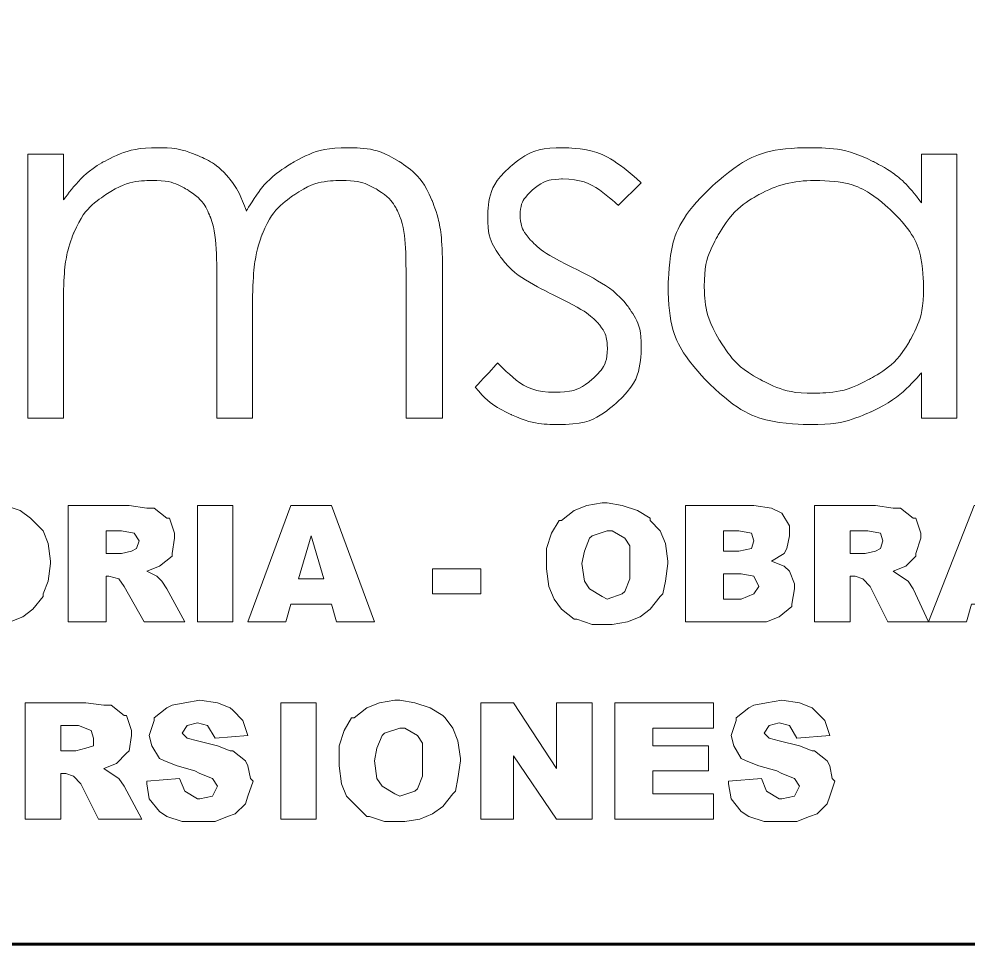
# Model space of a CAD drawing. Header units: inches. Extents: x 140 to 978, y -82 to 38.
# Drawn here: x 897.3 to 898.546, y -8.697 to -7.482 of the extents above; entities that cross this region are included whole.
import ezdxf

# ---------------------------------------------------------------- set-up
doc = ezdxf.new("R2010")
doc.units = ezdxf.units.IN
doc.header["$MEASUREMENT"] = 0
doc.layers.add('UNSAAC- ROTULO', color=7, linetype='Continuous', lineweight=60)
doc.layers.add('UNSAAC-TEXTOS', color=250, linetype='Continuous', lineweight=0)

msp = doc.modelspace()

# ---------------------------------------------------------------- linework, layer by layer
at = {"layer": 'UNSAAC- ROTULO'}
msp.add_lwpolyline([(895.142, -5.851), (899.6903, -5.851), (899.6903, -8.6973), (895.142, -8.6973)], close=True, dxfattribs=at)
at = {"layer": 'UNSAAC-TEXTOS'}
msp.add_lwpolyline([(897.2883, -8.2741), (897.3049, -8.2674), (897.3182, -8.2575), (897.3315, -8.2408), (897.3315, -8.2375), (897.3381, -8.2209), (897.3414, -8.1977), (897.3414, -8.1943), (897.3381, -8.1711), (897.3315, -8.1545), (897.3182, -8.1412), (897.3149, -8.1379), (897.3016, -8.1279), (897.2816, -8.1213)], dxfattribs=at)
for points in [[(897.4975, -8.1379), (897.4942, -8.1379), (897.4776, -8.1246), (897.4677, -8.1246), (897.4444, -8.1213), (897.3647, -8.1213), (897.3647, -8.2741), (897.4145, -8.2741), (897.4145, -8.2143), (897.4178, -8.2143), (897.4311, -8.2176), (897.4378, -8.2276), (897.4643, -8.2741), (897.5175, -8.2741), (897.4942, -8.2309), (897.4876, -8.2209), (897.4809, -8.2143), (897.4677, -8.2076), (897.4843, -8.201), (897.5009, -8.1877), (897.5009, -8.1844), (897.5042, -8.1644), (897.5042, -8.1578)], [(897.5806, -8.1213), (897.5341, -8.1213), (897.5341, -8.2741), (897.5806, -8.2741)], [(897.7101, -8.1213), (897.657, -8.1213), (897.6005, -8.2741), (897.6503, -8.2741), (897.657, -8.2508), (897.7101, -8.2508), (897.7168, -8.2741), (897.7666, -8.2741)], [(898.1287, -8.1412), (898.1287, -8.1379), (898.1121, -8.1279), (898.0921, -8.1213), (898.0722, -8.1179), (898.0656, -8.1179), (898.0456, -8.1213), (898.029, -8.1279), (898.0124, -8.1412), (898.0091, -8.1412), (897.9991, -8.1578), (897.9925, -8.1777), (897.9925, -8.1977), (897.9925, -8.2043), (897.9958, -8.2276), (898.0025, -8.2442), (898.0124, -8.2575), (898.029, -8.2707), (898.0323, -8.2707), (898.0523, -8.2774), (898.0722, -8.2774), (898.0789, -8.2774), (898.0988, -8.2741), (898.1154, -8.2674), (898.1287, -8.2575), (898.142, -8.2408), (898.1453, -8.2375), (898.1486, -8.2209), (898.1519, -8.1977), (898.1519, -8.1943), (898.1486, -8.1711), (898.142, -8.1545)], [(898.3014, -8.1312), (898.2881, -8.1246), (898.2649, -8.1213), (898.1752, -8.1213), (898.1752, -8.2741), (898.2582, -8.2741), (898.2815, -8.2741), (898.2981, -8.2674), (898.3147, -8.2541), (898.3147, -8.2508), (898.318, -8.2309), (898.318, -8.2242), (898.3114, -8.2076), (898.3047, -8.201), (898.2881, -8.1943), (898.3047, -8.1844), (898.3081, -8.1777), (898.3114, -8.1611), (898.3114, -8.1478)], [(898.4775, -8.1379), (898.4741, -8.1379), (898.4575, -8.1246), (898.4476, -8.1246), (898.4243, -8.1213), (898.3446, -8.1213), (898.3446, -8.2741), (898.3911, -8.2741), (898.3911, -8.2143), (898.3977, -8.2143), (898.4077, -8.2176), (898.4177, -8.2276), (898.4409, -8.2741), (898.4941, -8.2741), (898.4741, -8.2309), (898.4675, -8.2209), (898.4575, -8.2143), (898.4476, -8.2076), (898.4642, -8.201), (898.4775, -8.1877), (898.4775, -8.1844), (898.4841, -8.1644), (898.4841, -8.1578)], [(898.6037, -8.1213), (898.5539, -8.1213), (898.4941, -8.2741), (898.5439, -8.2741), (898.5505, -8.2508), (898.6037, -8.2508), (898.6137, -8.2741), (898.6635, -8.2741)], [(897.4145, -8.1545), (897.4344, -8.1545), (897.451, -8.1578), (897.4577, -8.1678), (897.4544, -8.1777), (897.4477, -8.1811), (897.4344, -8.1844), (897.4145, -8.1844)], [(897.6836, -8.1611), (897.7002, -8.2176), (897.667, -8.2176)], [(898.0789, -8.1545), (898.0955, -8.1644), (898.1021, -8.1744), (898.1021, -8.1977), (898.1021, -8.2176), (898.0955, -8.2342), (898.0921, -8.2375), (898.0722, -8.2442), (898.0656, -8.2408), (898.049, -8.2309), (898.0423, -8.2209), (898.039, -8.1977), (898.0423, -8.1811), (898.049, -8.1644), (898.0523, -8.1611), (898.0722, -8.1545)], [(898.2615, -8.1578), (898.2649, -8.1678), (898.2615, -8.1777), (898.2449, -8.1811), (898.225, -8.1811), (898.225, -8.1545), (898.2449, -8.1545)], [(898.3911, -8.1545), (898.4143, -8.1545), (898.431, -8.1578), (898.4343, -8.1678), (898.431, -8.1777), (898.4243, -8.1811), (898.411, -8.1844), (898.3911, -8.1844)], [(897.9061, -8.2043), (897.843, -8.2043), (897.843, -8.2375), (897.9061, -8.2375)], [(898.2649, -8.2143), (898.2715, -8.2276), (898.2649, -8.2375), (898.2483, -8.2442), (898.225, -8.2442), (898.225, -8.211), (898.2483, -8.211)], [(897.4211, -8.3837), (897.4112, -8.3837), (897.3879, -8.3804), (897.3082, -8.3804), (897.3082, -8.5332), (897.3547, -8.5332), (897.3547, -8.4734), (897.3614, -8.4734), (897.3713, -8.4767), (897.3813, -8.4867), (897.4045, -8.5332), (897.461, -8.5332), (897.4378, -8.49), (897.4311, -8.48), (897.4211, -8.4734), (897.4112, -8.4667), (897.4278, -8.4601), (897.4411, -8.4468), (897.4444, -8.4435), (897.4477, -8.4235), (897.4477, -8.4169), (897.4411, -8.397), (897.4378, -8.397)], [(897.5806, -8.4435), (897.5773, -8.4435), (897.5607, -8.4368), (897.5341, -8.4302), (897.5208, -8.4269), (897.5142, -8.4202), (897.5208, -8.4103), (897.5341, -8.4069), (897.5474, -8.4103), (897.5573, -8.4269), (897.6005, -8.4235), (897.5939, -8.4036), (897.5806, -8.3903), (897.5773, -8.387), (897.5607, -8.3804), (897.5374, -8.377), (897.5175, -8.3804), (897.5009, -8.3837), (897.4942, -8.387), (897.4776, -8.4003), (897.4776, -8.4036), (897.471, -8.4235), (897.4743, -8.4368), (897.4843, -8.4534), (897.4909, -8.4568), (897.5075, -8.4634), (897.5308, -8.47), (897.5374, -8.4734), (897.554, -8.48), (897.5607, -8.49), (897.554, -8.5033), (897.5374, -8.5066), (897.5341, -8.5066), (897.5175, -8.4966), (897.5108, -8.48), (897.4677, -8.4833), (897.4677, -8.4867), (897.471, -8.5066), (897.4843, -8.5232), (897.4942, -8.5298), (897.5142, -8.5365), (897.5374, -8.5365), (897.5573, -8.5365), (897.5739, -8.5298), (897.5839, -8.5265), (897.5972, -8.5132), (897.6005, -8.5033), (897.6072, -8.4833), (897.6038, -8.48), (897.6005, -8.4634), (897.5972, -8.4568)], [(897.6902, -8.3804), (897.6437, -8.3804), (897.6437, -8.5332), (897.6902, -8.5332)], [(897.8563, -8.397), (897.8397, -8.387), (897.8198, -8.3804), (897.7998, -8.377), (897.7932, -8.377), (897.7733, -8.3804), (897.7566, -8.387), (897.74, -8.4003), (897.7367, -8.4003), (897.7267, -8.4169), (897.7201, -8.4368), (897.7201, -8.4568), (897.7201, -8.4634), (897.7234, -8.4867), (897.7301, -8.5033), (897.7434, -8.5166), (897.7566, -8.5298), (897.76, -8.5298), (897.7799, -8.5365), (897.7998, -8.5365), (897.8065, -8.5365), (897.8264, -8.5332), (897.843, -8.5265), (897.8563, -8.5166), (897.8696, -8.4999), (897.8729, -8.4966), (897.8762, -8.48), (897.8795, -8.4568), (897.8795, -8.4534), (897.8762, -8.4302), (897.8696, -8.4136), (897.8596, -8.4003)], [(897.9493, -8.3804), (897.9061, -8.3804), (897.9061, -8.5332), (897.9493, -8.5332), (897.9493, -8.4501), (898.0058, -8.5332), (898.0523, -8.5332), (898.0523, -8.3804), (898.0058, -8.3804), (898.0058, -8.4667)], [(898.2117, -8.3804), (898.0822, -8.3804), (898.0822, -8.5332), (898.2117, -8.5332), (898.2117, -8.4999), (898.132, -8.4999), (898.132, -8.47), (898.2051, -8.47), (898.2051, -8.4368), (898.132, -8.4368), (898.132, -8.4136), (898.2117, -8.4136)], [(898.3446, -8.4435), (898.3413, -8.4435), (898.3247, -8.4368), (898.2981, -8.4302), (898.2848, -8.4269), (898.2782, -8.4202), (898.2848, -8.4103), (898.2981, -8.4069), (898.3114, -8.4103), (898.3213, -8.4269), (898.3645, -8.4235), (898.3579, -8.4036), (898.3446, -8.3903), (898.3413, -8.387), (898.3247, -8.3804), (898.3014, -8.377), (898.2815, -8.3804), (898.2649, -8.3837), (898.2582, -8.387), (898.2416, -8.4003), (898.2416, -8.4036), (898.235, -8.4235), (898.2383, -8.4368), (898.2483, -8.4534), (898.2549, -8.4568), (898.2715, -8.4634), (898.2948, -8.47), (898.3014, -8.4734), (898.318, -8.48), (898.3247, -8.49), (898.318, -8.5033), (898.3014, -8.5066), (898.2981, -8.5066), (898.2815, -8.4966), (898.2748, -8.48), (898.2317, -8.4833), (898.2317, -8.4867), (898.235, -8.5066), (898.2483, -8.5232), (898.2582, -8.5298), (898.2782, -8.5365), (898.3014, -8.5365), (898.3213, -8.5365), (898.3379, -8.5298), (898.3479, -8.5265), (898.3612, -8.5132), (898.3645, -8.5033), (898.3712, -8.4833), (898.3678, -8.48), (898.3645, -8.4634), (898.3612, -8.4568)], [(897.3946, -8.4169), (897.3979, -8.4269), (897.3979, -8.4368), (897.3879, -8.4402), (897.3746, -8.4435), (897.3547, -8.4435), (897.3547, -8.4103), (897.378, -8.4103)], [(897.8231, -8.4235), (897.8297, -8.4335), (897.8297, -8.4568), (897.8297, -8.4767), (897.8231, -8.4933), (897.8198, -8.4966), (897.7998, -8.5033), (897.7932, -8.4999), (897.7766, -8.49), (897.7699, -8.48), (897.7666, -8.4568), (897.7699, -8.4402), (897.7766, -8.4235), (897.7799, -8.4202), (897.7998, -8.4136), (897.8065, -8.4136)]]:
    msp.add_lwpolyline(points, close=True, dxfattribs=at)
for points, knots in [([(897.3117, -7.6598), (897.3117, -7.6598), (897.3583, -7.6598), (897.3583, -7.6598), (897.3583, -7.6598), (897.3583, -7.6598), (897.3583, -7.7198), (897.3583, -7.7198), (897.3583, -7.7198), (897.3747, -7.6977), (897.3914, -7.6814), (897.4086, -7.6712), (897.4086, -7.6712), (897.4323, -7.6579), (897.4572, -7.6513), (897.4832, -7.6513), (897.4832, -7.6513), (897.5009, -7.6513), (897.5176, -7.6546), (897.5335, -7.6612), (897.5335, -7.6612), (897.5494, -7.6677), (897.5623, -7.6765), (897.5724, -7.6874), (897.5724, -7.6874), (897.5824, -7.6984), (897.5911, -7.7141), (897.5985, -7.7346), (897.5985, -7.7346), (897.6141, -7.7074), (897.6336, -7.6867), (897.6569, -7.6725), (897.6569, -7.6725), (897.6803, -7.6584), (897.7055, -7.6513), (897.7324, -7.6513), (897.7324, -7.6513), (897.7576, -7.6513), (897.7799, -7.6574), (897.7991, -7.6695), (897.7991, -7.6695), (897.8184, -7.6816), (897.8327, -7.6984), (897.842, -7.7201), (897.842, -7.7201), (897.8514, -7.7418), (897.8561, -7.7742), (897.8561, -7.8175), (897.8561, -7.8175), (897.8561, -7.8175), (897.8561, -8.0066), (897.8561, -8.0066), (897.8561, -8.0066), (897.8561, -8.0066), (897.8081, -8.0066), (897.8081, -8.0066), (897.8081, -8.0066), (897.8081, -8.0066), (897.8081, -7.8174), (897.8081, -7.8174), (897.8081, -7.8174), (897.8081, -7.7802), (897.8053, -7.7547), (897.7997, -7.7408), (897.7997, -7.7408), (897.7941, -7.7268), (897.7847, -7.7156), (897.7712, -7.7071), (897.7712, -7.7071), (897.7577, -7.6986), (897.7417, -7.6944), (897.723, -7.6944), (897.723, -7.6944), (897.7003, -7.6944), (897.6795, -7.7008), (897.6608, -7.7136), (897.6608, -7.7136), (897.6419, -7.7263), (897.6282, -7.7433), (897.6195, -7.7645), (897.6195, -7.7645), (897.6109, -7.7857), (897.6065, -7.8212), (897.6065, -7.8709), (897.6065, -7.8709), (897.6065, -7.8709), (897.6065, -8.0066), (897.6065, -8.0066), (897.6065, -8.0066), (897.6065, -8.0066), (897.5599, -8.0066), (897.5599, -8.0066), (897.5599, -8.0066), (897.5599, -8.0066), (897.5599, -7.8292), (897.5599, -7.8292), (897.5599, -7.8292), (897.5599, -7.7874), (897.5572, -7.759), (897.5517, -7.7439), (897.5517, -7.7439), (897.5462, -7.7289), (897.5367, -7.7169), (897.5231, -7.7079), (897.5231, -7.7079), (897.5094, -7.6989), (897.4933, -7.6944), (897.4745, -7.6944), (897.4745, -7.6944), (897.4528, -7.6944), (897.4326, -7.7006), (897.4138, -7.713), (897.4138, -7.713), (897.3949, -7.7254), (897.381, -7.7422), (897.3719, -7.7632), (897.3719, -7.7632), (897.3629, -7.7842), (897.3583, -7.8164), (897.3583, -7.8598), (897.3583, -7.8598), (897.3583, -7.8598), (897.3583, -8.0066), (897.3583, -8.0066), (897.3583, -8.0066), (897.3583, -8.0066), (897.3117, -8.0066), (897.3117, -8.0066), (897.3117, -8.0066), (897.3117, -8.0066), (897.3117, -7.6598), (897.3117, -7.6598)], [0, 0, 0, 0, 0.029412, 0.029412, 0.029412, 0.044118, 0.058824, 0.058824, 0.058824, 0.073529, 0.088235, 0.088235, 0.088235, 0.102941, 0.117647, 0.117647, 0.117647, 0.132353, 0.147059, 0.147059, 0.147059, 0.161765, 0.176471, 0.176471, 0.176471, 0.191176, 0.205882, 0.205882, 0.205882, 0.220588, 0.235294, 0.235294, 0.235294, 0.25, 0.264706, 0.264706, 0.264706, 0.279412, 0.294118, 0.294118, 0.294118, 0.308824, 0.323529, 0.323529, 0.323529, 0.338235, 0.352941, 0.352941, 0.352941, 0.367647, 0.382353, 0.382353, 0.382353, 0.397059, 0.411765, 0.411765, 0.411765, 0.426471, 0.441176, 0.441176, 0.441176, 0.455882, 0.470588, 0.470588, 0.470588, 0.485294, 0.5, 0.5, 0.5, 0.514706, 0.529412, 0.529412, 0.529412, 0.544118, 0.558824, 0.558824, 0.558824, 0.573529, 0.588235, 0.588235, 0.588235, 0.602941, 0.617647, 0.617647, 0.617647, 0.632353, 0.647059, 0.647059, 0.647059, 0.661765, 0.676471, 0.676471, 0.676471, 0.691176, 0.705882, 0.705882, 0.705882, 0.720588, 0.735294, 0.735294, 0.735294, 0.75, 0.764706, 0.764706, 0.764706, 0.779412, 0.794118, 0.794118, 0.794118, 0.808824, 0.823529, 0.823529, 0.823529, 0.838235, 0.852941, 0.852941, 0.852941, 0.867647, 0.882353, 0.882353, 0.882353, 0.897059, 0.911765, 0.911765, 0.911765, 0.926471, 0.941176, 0.941176, 0.941176, 0.970588, 1, 1, 1, 1]), ([(898.117, -7.6974), (898.117, -7.6974), (898.0868, -7.7271), (898.0868, -7.7271), (898.0868, -7.7271), (898.0618, -7.704), (898.0373, -7.6924), (898.0134, -7.6924), (898.0134, -7.6924), (897.9982, -7.6924), (897.9852, -7.6972), (897.9743, -7.7068), (897.9743, -7.7068), (897.9634, -7.7163), (897.958, -7.7275), (897.958, -7.7402), (897.958, -7.7402), (897.958, -7.7514), (897.9624, -7.7622), (897.9713, -7.7723), (897.9713, -7.7723), (897.9802, -7.7828), (897.9991, -7.795), (898.0277, -7.809), (898.0277, -7.809), (898.0624, -7.8261), (898.086, -7.8428), (898.0986, -7.8587), (898.0986, -7.8587), (898.1108, -7.8748), (898.117, -7.893), (898.117, -7.9131), (898.117, -7.9131), (898.117, -7.9416), (898.1065, -7.9657), (898.0855, -7.9855), (898.0855, -7.9855), (898.0645, -8.0052), (898.0382, -8.0151), (898.0066, -8.0151), (898.0066, -8.0151), (897.9856, -8.0151), (897.9656, -8.0107), (897.9464, -8.002), (897.9464, -8.002), (897.9273, -7.9933), (897.9116, -7.9813), (897.899, -7.966), (897.899, -7.966), (897.899, -7.966), (897.9285, -7.9341), (897.9285, -7.9341), (897.9285, -7.9341), (897.9524, -7.9598), (897.9778, -7.9726), (898.0047, -7.9726), (898.0047, -7.9726), (898.0234, -7.9726), (898.0394, -7.9669), (898.0527, -7.9554), (898.0527, -7.9554), (898.0658, -7.944), (898.0725, -7.9305), (898.0725, -7.9151), (898.0725, -7.9151), (898.0725, -7.9023), (898.0681, -7.891), (898.0594, -7.881), (898.0594, -7.881), (898.0506, -7.8712), (898.031, -7.8589), (898.0003, -7.8441), (898.0003, -7.8441), (897.9674, -7.828), (897.945, -7.8121), (897.9333, -7.7964), (897.9333, -7.7964), (897.9214, -7.7807), (897.9154, -7.7629), (897.9154, -7.7427), (897.9154, -7.7427), (897.9154, -7.7165), (897.9249, -7.6947), (897.9438, -7.6773), (897.9438, -7.6773), (897.9628, -7.66), (897.9866, -7.6513), (898.0155, -7.6513), (898.0155, -7.6513), (898.0491, -7.6513), (898.083, -7.6666), (898.117, -7.6974)], [0, 0, 0, 0, 0.041667, 0.041667, 0.041667, 0.0625, 0.083333, 0.083333, 0.083333, 0.104167, 0.125, 0.125, 0.125, 0.145833, 0.166667, 0.166667, 0.166667, 0.1875, 0.208333, 0.208333, 0.208333, 0.229167, 0.25, 0.25, 0.25, 0.270833, 0.291667, 0.291667, 0.291667, 0.3125, 0.333333, 0.333333, 0.333333, 0.354167, 0.375, 0.375, 0.375, 0.395833, 0.416667, 0.416667, 0.416667, 0.4375, 0.458333, 0.458333, 0.458333, 0.479167, 0.5, 0.5, 0.5, 0.520833, 0.541667, 0.541667, 0.541667, 0.5625, 0.583333, 0.583333, 0.583333, 0.604167, 0.625, 0.625, 0.625, 0.645833, 0.666667, 0.666667, 0.666667, 0.6875, 0.708333, 0.708333, 0.708333, 0.729167, 0.75, 0.75, 0.75, 0.770833, 0.791667, 0.791667, 0.791667, 0.8125, 0.833333, 0.833333, 0.833333, 0.854167, 0.875, 0.875, 0.875, 0.895833, 0.916667, 0.916667, 0.916667, 0.958333, 1, 1, 1, 1]), ([(898.5315, -7.6598), (898.5315, -7.6598), (898.5315, -8.0066), (898.5315, -8.0066), (898.5315, -8.0066), (898.5315, -8.0066), (898.4849, -8.0066), (898.4849, -8.0066), (898.4849, -8.0066), (898.4849, -8.0066), (898.4849, -7.9469), (898.4849, -7.9469), (898.4849, -7.9469), (898.4652, -7.9697), (898.4433, -7.9868), (898.4188, -7.9981), (898.4188, -7.9981), (898.3945, -8.0094), (898.3677, -8.0151), (898.3388, -8.0151), (898.3388, -8.0151), (898.2874, -8.0151), (898.2434, -7.9973), (898.207, -7.9619), (898.207, -7.9619), (898.1705, -7.9263), (898.1524, -7.8832), (898.1524, -7.8322), (898.1524, -7.8322), (898.1524, -7.7825), (898.1707, -7.7398), (898.2075, -7.7044), (898.2075, -7.7044), (898.2442, -7.669), (898.2884, -7.6513), (898.3402, -7.6513), (898.3402, -7.6513), (898.37, -7.6513), (898.397, -7.6573), (898.4212, -7.6693), (898.4212, -7.6693), (898.4453, -7.6812), (898.4666, -7.6993), (898.4849, -7.7236), (898.4849, -7.7236), (898.4849, -7.7236), (898.4849, -7.6598), (898.4849, -7.6598), (898.4849, -7.6598), (898.4849, -7.6598), (898.5315, -7.6598), (898.5315, -7.6598)], [0, 0, 0, 0, 0.071429, 0.071429, 0.071429, 0.107143, 0.142857, 0.142857, 0.142857, 0.178571, 0.214286, 0.214286, 0.214286, 0.25, 0.285714, 0.285714, 0.285714, 0.321429, 0.357143, 0.357143, 0.357143, 0.392857, 0.428571, 0.428571, 0.428571, 0.464286, 0.5, 0.5, 0.5, 0.535714, 0.571429, 0.571429, 0.571429, 0.607143, 0.642857, 0.642857, 0.642857, 0.678571, 0.714286, 0.714286, 0.714286, 0.75, 0.785714, 0.785714, 0.785714, 0.821429, 0.857143, 0.857143, 0.857143, 0.928571, 1, 1, 1, 1]), ([(898.3439, -7.6944), (898.3178, -7.6944), (898.2937, -7.7005), (898.2718, -7.7127), (898.2718, -7.7127), (898.2497, -7.7248), (898.2322, -7.7419), (898.2192, -7.7639), (898.2192, -7.7639), (898.2062, -7.7858), (898.1997, -7.8091), (898.1997, -7.8337), (898.1997, -7.8337), (898.1997, -7.858), (898.2062, -7.8813), (898.2193, -7.9035), (898.2193, -7.9035), (898.2325, -7.9257), (898.25, -7.943), (898.2722, -7.9553), (898.2722, -7.9553), (898.2944, -7.9677), (898.3182, -7.9739), (898.3435, -7.9739), (898.3435, -7.9739), (898.369, -7.9739), (898.3933, -7.9678), (898.4162, -7.9555), (898.4162, -7.9555), (898.4392, -7.9432), (898.4568, -7.9267), (898.4691, -7.9057), (898.4691, -7.9057), (898.4814, -7.8848), (898.4876, -7.8612), (898.4876, -7.8349), (898.4876, -7.8349), (898.4876, -7.795), (898.4738, -7.7616), (898.446, -7.7347), (898.446, -7.7347), (898.4184, -7.7078), (898.3843, -7.6944), (898.3439, -7.6944)], [0, 0, 0, 0, 0.083333, 0.083333, 0.083333, 0.125, 0.166667, 0.166667, 0.166667, 0.208333, 0.25, 0.25, 0.25, 0.291667, 0.333333, 0.333333, 0.333333, 0.375, 0.416667, 0.416667, 0.416667, 0.458333, 0.5, 0.5, 0.5, 0.541667, 0.583333, 0.583333, 0.583333, 0.625, 0.666667, 0.666667, 0.666667, 0.708333, 0.75, 0.75, 0.75, 0.791667, 0.833333, 0.833333, 0.833333, 0.916667, 1, 1, 1, 1])]:
    msp.add_open_spline(points, degree=3, knots=knots, dxfattribs=at)

doc.saveas('drawing.dxf')
